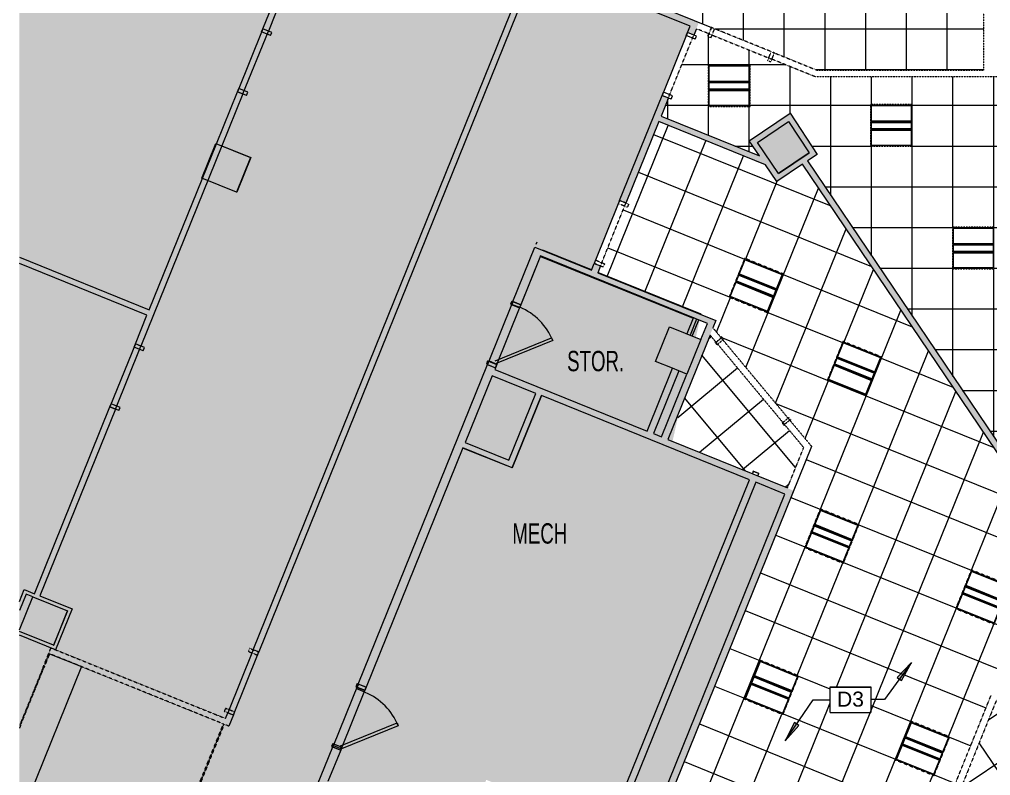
# Model space of a CAD drawing. Header units: inches. Extents: x 308 to 1690, y -476 to 1095.
# Drawn here: x 308 to 880, y 286 to 732 of the extents above; entities that cross this region are included whole.
import ezdxf

# ---------------------------------------------------------------- set-up
doc = ezdxf.new("R2010")
doc.units = ezdxf.units.IN
doc.header["$MEASUREMENT"] = 0
doc.linetypes.add('Demolished', pattern=[0.1875, 0.125, -0.0625])
for name, color, linetype, lineweight in [('8th floor - 800-805 background_dwg', 8, 'Continuous', 9), ('A-ANNO-KEYN', 231, 'Continuous', 9), ('A-Area-Sqft', 10, 'Continuous', 20), ('A-CLNG', 13, 'Continuous', 13), ('A-CLNG-PATT', 13, 'Demolished', 9), ('A-COLS', 52, 'Continuous', 13), ('A-DETL-GENF', 92, 'Continuous', 9), ('A-DOOR', 31, 'Continuous', 13), ('A-DOOR-FRAM', 31, 'Continuous', 20), ('A-WALL', 113, 'Continuous', 13), ('A-Wall-Bldg', 7, 'Continuous', 9), ('A-Wall-Exst', 7, 'Continuous', 9), ('A-WALL-PATT', 111, 'Continuous', 13), ('E-LITE-EQPM', 33, 'Continuous', 13), ('I-WALL', 2, 'Continuous', 13)]:
    doc.layers.add(name, color=color, linetype=linetype, lineweight=lineweight)
doc.styles.add('Arial', font='arial.ttf', dxfattribs={"height": 8.851796})
doc.styles.add('Arial Narrow', font='ARIALN.TTF', dxfattribs={"width": 0.8, "height": 12})

# ---------------------------------------------------------------- blocks, each defined once
blk = doc.blocks.new('Single Flush - OTJ_SOLIDFLUSH_ALUM-4827086-FIRST FLOOR RCP DEMO')
at = {"layer": 'A-DOOR-FRAM', "color": 8}
for p, q in [((-20, -4), (-20, 1.75)), ((-20, 1.75), (-18, 1.75)), ((-18, -4), (-18, 1.75)), ((18.000004, -4), (18.000004, 1.75)), ((18.000004, 1.75), (20.000004, 1.75)), ((20.000004, -4), (20.000004, 1.75)), ((-20, -4), (-18, -4)), ((18.000004, -4), (20.000004, -4))]:
    blk.add_line(p, q, dxfattribs=at)
blk = doc.blocks.new('Single Flush - OTJ_SOLIDFLUSH_ALUM-V1-FIRST FLOOR RCP DEMO')
at = {"layer": 'A-DOOR-FRAM', "color": 10, "linetype": 'Demolished'}
for p, q in [((-20, -4), (-20, 1.75)), ((-20, 1.75), (-18, 1.75)), ((-18, -4), (-18, 1.75)), ((18.000004, -4), (18.000004, 1.75)), ((18.000004, 1.75), (20.000004, 1.75)), ((20.000004, -4), (20.000004, 1.75)), ((-20, -4), (-18, -4)), ((18.000004, -4), (20.000004, -4))]:
    blk.add_line(p, q, dxfattribs=at)
blk = doc.blocks.new('Single Flush - OTJ_SOLIDFLUSH_ALUM-5004367-FIRST FLOOR RCP DEMO')
at = {"layer": 'A-DOOR-FRAM', "color": 8}
for p, q in [((-20, -3.25), (-20, 2.5)), ((-20, 2.5), (-18, 2.5)), ((-18, -3.25), (-18, 2.5)), ((18.000004, -3.25), (18.000004, 2.5)), ((18.000004, 2.5), (20.000004, 2.5)), ((20.000004, -3.25), (20.000004, 2.5)), ((-20, -3.25), (-18, -3.25)), ((18.000004, -3.25), (20.000004, -3.25))]:
    blk.add_line(p, q, dxfattribs=at)
blk = doc.blocks.new('Single Flush - OTJ_SOLIDFLUSH_ALUM-5004421-FIRST FLOOR RCP DEMO')
at = {"layer": 'A-DOOR-FRAM', "color": 10, "linetype": 'Demolished'}
for p, q in [((-20, 3.75), (-20, -2)), ((-20, 3.75), (-18, 3.75)), ((-18, 3.75), (-18, -2)), ((18.000004, 3.75), (18.000004, -2)), ((18.000004, 3.75), (20.000004, 3.75)), ((20.000004, 3.75), (20.000004, -2)), ((-20, -2), (-18, -2)), ((18.000004, -2), (20.000004, -2))]:
    blk.add_line(p, q, dxfattribs=at)
blk = doc.blocks.new('Single Flush - OTJ_SOLIDFLUSH_ALUM-5004453-FIRST FLOOR RCP DEMO')
at = {"layer": 'A-DOOR-FRAM', "color": 8}
for p, q in [((-20, -3.75), (-20, 2)), ((-20, 2), (-18, 2)), ((-18, -3.75), (-18, 2)), ((18.000004, -3.75), (18.000004, 2)), ((18.000004, 2), (20.000004, 2)), ((20.000004, -3.75), (20.000004, 2)), ((-20, -3.75), (-18, -3.75)), ((18.000004, -3.75), (20.000004, -3.75))]:
    blk.add_line(p, q, dxfattribs=at)
blk = doc.blocks.new('Double Flush - Int-F-WDMF-60_ x 84_-5004905-FIRST FLOOR RCP DEMO')
at = {"layer": 'A-DOOR-FRAM', "color": 10, "linetype": 'Demolished'}
for p, q in [((-32, 2.5), (-30, 2.5)), ((-32, 2.5), (-32, 2)), ((-32, 2), (-31.5, 2)), ((-31.5, -2), (-31.5, 2)), ((-30, -2.5), (-30, 2.5)), ((30.000004, -2.5), (30.000004, 2.5)), ((30.000004, 2.5), (32.000004, 2.5)), ((31.500004, 2), (32.000004, 2)), ((31.500004, -2), (31.500004, 2)), ((32.000004, 2.5), (32.000004, 2)), ((-32, -2), (-31.5, -2)), ((-32, -2.5), (-32, -2)), ((-32, -2.5), (-30, -2.5)), ((30.000004, -2.5), (32.000004, -2.5)), ((31.500004, -2), (32.000004, -2)), ((32.000004, -2.5), (32.000004, -2))]:
    blk.add_line(p, q, dxfattribs=at)
blk = doc.blocks.new('L-Recessed-Axis-Plano - 2 X 2-4550865-FIRST FLOOR RCP DEMO')
at = {"layer": 'E-LITE-EQPM', "lineweight": 9}
for p, q in [((11.91, 11.87), (-11.91, 11.87)), ((-11.91, 11.87), (-11.91, -11.88)), ((-11.88, -11.56), (-11.88, 11.56)), ((-11.88, 11.56), (11.87, 11.56)), ((11.87, 11.56), (11.87, -11.56)), ((11.91, -11.88), (11.91, 11.87)), ((-11.88, 2.74), (11.87, 2.74)), ((11.87, 2.51), (-11.88, 2.51)), ((-11.88, 2.3), (11.87, 2.3)), ((-11.88, 2.2), (11.87, 2.2)), ((-11.88, 1.83), (11.87, 1.83)), ((-11.88, -1.83), (11.87, -1.83)), ((-11.88, -2.2), (11.87, -2.2)), ((-11.88, -2.3), (11.87, -2.3)), ((-11.88, -2.51), (11.87, -2.51)), ((-11.88, -2.74), (11.87, -2.74)), ((-11.91, -11.88), (11.91, -11.88)), ((11.87, -11.56), (-11.88, -11.56))]:
    blk.add_line(p, q, dxfattribs=at)
blk = doc.blocks.new('8th floor - 800-805 background_dwg-4807125-FIRST FLOOR RCP DEMO')
at = {"layer": 'A-Wall-Bldg'}
h = blk.add_hatch(color=256, dxfattribs=at)
h.paths.add_polyline_path([(435.69, 629.73), (443.93, 650.13), (443.71, 650.21), (435.48, 629.81)], flags=0)
h.paths.add_polyline_path([(423.61, 658.33), (423.61, 658.34), (423.61, 658.33)], flags=0)
h = blk.add_hatch(color=256, dxfattribs=at)
h.paths.add_polyline_path([(492.46, 36.76), (552.45, 185.07), (501.02, 58.71), (413.21, 94.2), (404.37, 72.35), (491.27, 37.24)], flags=0)
h.paths.add_polyline_path([(557.29, 116.44), (565.07, 135.69), (557.22, 116.5), (534.05, 125.89), (579.16, 237.43), (579.04, 237.47), (533.91, 125.89), (557.24, 116.46)], flags=0)
h.paths.add_polyline_path([(569.39, 135.69), (569.39, 135.69), (569.39, 135.69)], flags=0)
h.paths.add_polyline_path([(454.97, 197.42), (471.32, 237.53), (466.68, 239.41), (465.81, 237.25), (470.34, 235.42), (465.71, 223.96)], flags=0)
h.paths.add_polyline_path([(484.79, 270.87), (486.47, 275.02), (486.37, 275.06), (485.34, 272.5), (480.8, 274.34), (480.16, 272.74), (484.7, 270.91)], flags=0)
h.paths.add_polyline_path([(489.47, 282.44), (497.28, 301.76), (492.64, 303.63), (492.29, 302.77), (496.84, 300.93), (489.37, 282.47)], flags=0)
h.paths.add_polyline_path([(602.4, 561.85), (603.01, 563.39), (598.37, 565.24), (597.76, 563.73), (602.39, 561.86)], flags=0)
for points in [[(682.39, 530.02), (690.63, 550.42), (690.54, 550.42), (682.31, 530.06)], [(327.76, 362.74), (335.97, 383.04), (335.8, 383.11), (327.59, 362.81), (327.64, 362.79)]]:
    blk.add_hatch(color=256, dxfattribs=at).paths.add_polyline_path(points, flags=0)
h = blk.add_hatch(color=256, dxfattribs=at)
h.paths.add_polyline_path([(510.84, 335.34), (564.67, 468.61), (511.84, 338.01), (507.27, 339.86), (506.21, 337.21), (510.77, 335.37)], flags=0)
h.paths.add_polyline_path([(587.62, 525.28), (588.88, 528.46), (584.26, 530.32), (583.39, 528.17), (588.01, 526.31), (587.6, 525.29)], flags=0)
for p, q in [((423.53, 658.37), (423.61, 658.34)), ((612.06, 599.14), (612.62, 600.53)), ((614.66, 592.18), (602.48, 561.98)), ((706.56, 555.04), (702.72, 545.53)), ((584.26, 530.32), (588.9, 528.45)), ((682.39, 530.02), (682.31, 530.06)), ((506.59, 338.15), (511.23, 336.27)), ((492.64, 303.63), (497.28, 301.76)), ((497.18, 301.51), (494.65, 295.27)), ((496.44, 299.94), (496.53, 299.9))]:
    blk.add_line(p, q, dxfattribs=at)
at = {"layer": 'A-Wall-Bldg', "flags": 128}
for points in [[(426.85, 657.03), (443.93, 650.13), (435.69, 629.73), (435.47, 629.82)], [(598.39, 565.26), (597.73, 563.63), (602.36, 561.75), (597.72, 563.63)], [(682.31, 530.06), (690.55, 550.45), (690.63, 550.42)], [(587.78, 530.46), (621.14, 543.99), (621.8, 542.37), (588.44, 528.83)], [(507.27, 339.86), (506.2, 337.22), (510.84, 335.34)]]:
    blk.add_lwpolyline(points, dxfattribs=at)
blk.add_lwpolyline([(496.68, 303.4), (530.04, 316.94), (530.7, 315.32), (497.34, 301.78)], close=True, dxfattribs=at)
at = {"layer": 'A-Wall-Bldg'}
for centre in [(588.46, 528.85), (497.37, 301.8)]:
    blk.add_arc(centre, 35.97, 22.0719, 67.1138, dxfattribs=at)
at = {"layer": 'A-Wall-Exst'}
for p, q in [((614.65, 592.18), (614.54, 591.89)), ((709.28, 557.93), (648.4, 582.53)), ((709.2, 557.75), (709.28, 557.93)), ((704.05, 545), (707.89, 554.51)), ((597.92, 467.29), (615.11, 509.86)), ((568.92, 479.01), (594.65, 468.61))]:
    blk.add_line(p, q, dxfattribs=at)
at = {"layer": 'A-Wall-Exst', "flags": 128}
for points in [[(644.69, 584.03), (616.04, 595.6), (615.97, 595.42)], [(614.54, 591.89), (704.53, 555.53), (700.8, 546.31)], [(742.67, 462.64), (743.22, 463.99), (739.97, 465.3), (739.43, 463.95)]]:
    blk.add_lwpolyline(points, dxfattribs=at)
at = {"layer": 'A-WALL-PATT', "color": 7, "lineweight": 9}
for p, q in [((615.97, 595.42), (616.04, 595.6)), ((614.54, 591.89), (614.65, 592.18)), ((709.28, 557.93), (709.04, 557.81)), ((709.04, 557.81), (709.28, 557.93)), ((739.97, 465.3), (743.22, 463.99))]:
    blk.add_line(p, q, dxfattribs=at)
at = {"layer": 'A-WALL-PATT', "color": 7, "lineweight": 9, "flags": 128}
blk.add_lwpolyline([(704.89, 555.72), (704.53, 555.53)], close=True, dxfattribs=at)
at = {"layer": 'A-Area-Sqft', "color": 7, "char_height": 12, "attachment_point": 1, "line_spacing_factor": 0.968573, "style": 'Arial Narrow'}
for s, insert, width in [('STOR.', (630.28, 536.26), 39.6854), ('MECH', (597.98, 434.66), 38.221)]:
    blk.add_mtext(s, dxfattribs=dict(at, insert=insert, width=width))
blk = doc.blocks.new('Keynote Tag - Keynote Number - Boxed-135510-FIRST FLOOR RCP DEMO')
at = {"layer": 'A-ANNO-KEYN'}
for p, q in [((-0.125, -0.0792), (-0.125, 0.0781)), ((-0.125, 0.0781), (0.125, 0.0781)), ((0.125, 0.0781), (0.125, -0.0792)), ((-0.125, -0.0792), (0.125, -0.0792))]:
    blk.add_line(p, q, dxfattribs=at)

msp = doc.modelspace()

# ---------------------------------------------------------------- hatches: boundary and pattern name
at = {"layer": 'A-ANNO-KEYN'}
for points in [[(833.12, 352.57), (824.78, 343.79), (827.34, 341.93)], [(758.74, 306.41), (766.82, 315.43), (764.21, 317.21)]]:
    msp.add_hatch(color=256, dxfattribs=at).paths.add_polyline_path(points, flags=0)
at = {"layer": 'A-CLNG-PATT', "lineweight": 13}
h = msp.add_hatch(dxfattribs=at)
h.set_pattern_fill('FP_1', color=55, style=0, pattern_type=2)
h.set_pattern_definition([(90, (806.23, 798.035), (24, -1e-15), []), (0, (806.23, 798.035), (0, -24), [])])
h.paths.add_polyline_path([(787.34, 701.74), (875.89, 701.74), (875.89, 877.81), (729.9, 877.81), (675.42, 742.96), (777.44, 701.74)], flags=0)
h.paths.add_polyline_path([(854.64, 749.45), (830.01, 749.45), (830.01, 774.02), (854.64, 774.02)], flags=0)
h.paths.add_polyline_path([(782.64, 749.45), (758.01, 749.45), (758.01, 774.02), (782.64, 774.02), (782.64, 759.19)], flags=0)
h.paths.add_polyline_path([(854.45, 821.63), (829.82, 821.63), (829.82, 846.19), (854.45, 846.19), (854.45, 831.46)], flags=0)
h.paths.add_polyline_path([(782.64, 821.88), (758.01, 821.88), (758.01, 846.44), (782.64, 846.44), (782.64, 846.19)], flags=0)
h = msp.add_hatch(dxfattribs=at)
h.set_pattern_fill('FP_16', color=55, style=0, pattern_type=2)
h.set_pattern_definition([(0, (1169.608, 608.984), (0, -24), []), (270, (1169.608, 608.984), (-24, -1e-15), [])])
h.paths.add_polyline_path([(971.93, 351.76), (1125.16, 455.1), (1132.51, 444.08), (1138.42, 435.35), (1214.65, 486.71), (1214.32, 487.22), (1320.49, 558.02), (1269.11, 634.22), (1200.15, 589.22), (1197.97, 592.57), (1270.22, 639.72), (1270.73, 638.97), (1571.05, 638.97), (1571.05, 639.97), (1575.05, 639.97), (1575.05, 638.97), (1653.62, 638.97), (1653.62, 719.49), (1579.05, 719.49), (1579.05, 708.49), (1607.17, 708.49), (1607.17, 682.47), (1575.05, 682.47), (1575.05, 679.97), (1571.05, 679.97), (1571.04, 697.81), (1524.55, 697.81), (1524.55, 697.74), (1440.68, 697.74), (1440.68, 697.81), (1400.68, 697.81), (1400.68, 697.74), (1388.68, 697.74), (1388.68, 697.81), (1348.68, 697.81), (1348.68, 697.74), (1316.68, 697.74), (1316.68, 686.47), (1286.68, 686.47), (1286.67, 697.74), (1075.62, 697.74), (1075.62, 697.81), (1035.62, 697.81), (1035.62, 697.74), (1025.62, 697.74), (1025.62, 697.81), (985.62, 697.81), (985.62, 697.74), (776.66, 697.74), (706.41, 726.12), (685.6, 674.6), (743.63, 651.15), (737.63, 660.05), (761.69, 676.28), (777.64, 652.05), (771.89, 648.18), (869.18, 504.02), (971.92, 351.78)], flags=0)
h.paths.add_polyline_path([(952.83, 416.83), (952.83, 441.39), (977.45, 441.39), (977.45, 416.83), (971.86, 416.83)], flags=0)
h.paths.add_polyline_path([(1025.83, 416.83), (1001.2, 416.83), (1001.2, 441.39), (1025.83, 441.39), (1025.83, 428.76)], flags=0)
h.paths.add_polyline_path([(1122.01, 464.83), (1097.39, 464.83), (1097.39, 489.39), (1122.01, 489.39), (1122.01, 468.29)], flags=0)
h.paths.add_polyline_path([(905.42, 489.14), (905.42, 513.7), (930.05, 513.7), (930.05, 489.14), (912.38, 489.14)], flags=0)
h.paths.add_polyline_path([(898.11, 535.57), (882.74, 558.37), (905.54, 573.74), (920.91, 550.94), (898.17, 535.61)], flags=0)
h.paths.add_polyline_path([(1240.38, 560.58), (1240.38, 585.14), (1265, 585.14), (1265, 560.58), (1258, 560.58)], flags=0)
h.paths.add_polyline_path([(1000.98, 560.83), (1000.98, 585.39), (1025.61, 585.39), (1025.61, 560.83), (1001.2, 560.83)], flags=0)
h.paths.add_polyline_path([(1097.39, 560.83), (1097.39, 585.39), (1122.01, 585.39), (1122.01, 560.83)], flags=0)
h.paths.add_polyline_path([(859.28, 584.59), (857.33, 584.59), (857.33, 609.15), (881.95, 609.15), (881.95, 584.59)], flags=0)
h.paths.add_polyline_path([(1034.58, 615.31), (1019.21, 638.11), (1042.01, 653.48), (1057.38, 630.68), (1035.52, 615.95)], flags=0)
h.paths.add_polyline_path([(825.98, 656.83), (808.98, 656.83), (808.98, 681.39), (833.61, 681.39), (833.61, 656.83)], flags=0)
h.paths.add_polyline_path([(912.38, 656.83), (904.98, 656.83), (904.98, 681.39), (929.61, 681.39), (929.61, 656.83)], flags=0)
h.paths.add_polyline_path([(1022.86, 656.83), (1000.98, 656.83), (1000.98, 681.39), (1025.61, 681.39), (1025.61, 656.83)], flags=0)
h.paths.add_polyline_path([(1097.39, 656.83), (1097.39, 681.39), (1122.01, 681.39), (1122.01, 656.83)], flags=0)
h.paths.add_polyline_path([(1218.01, 656.83), (1193.39, 656.83), (1193.39, 681.39), (1218.01, 681.39)], flags=0)
h.paths.add_polyline_path([(1289.39, 656.83), (1289.39, 681.39), (1314.01, 681.39), (1314.01, 656.83), (1301.2, 656.83)], flags=0)
h.paths.add_polyline_path([(1506.01, 656.83), (1481.39, 656.83), (1481.39, 681.39), (1506.01, 681.39)], flags=0)
h.paths.add_polyline_path([(1410.01, 656.83), (1385.39, 656.83), (1385.39, 681.39), (1410.01, 681.39), (1410.01, 669.39)], flags=0)
h.paths.add_polyline_path([(713.42, 680.27), (713.42, 704.83), (738.05, 704.83), (738.05, 680.27), (724, 680.27)], flags=0)
h = msp.add_hatch(dxfattribs=at)
h.set_pattern_fill('FP_6', color=55, style=0, pattern_type=2)
h.set_pattern_definition([(68, (707.18, 135.603), (22.2524, -8.9906), []), (338, (707.18, 135.603), (-8.9906, -22.2524), [])])
h.paths.add_polyline_path([(754.92, -407.96), (754.92, -123.2), (703.97, -102.62), (880.1, 333.3), (949.38, 378.92), (768.99, 646.22), (753.85, 636.01), (747.13, 645.97), (684.29, 671.36), (648.32, 582.35), (717.95, 554.22), (716.18, 549.82), (774.3, 479.99), (616.9, 90.42), (613.19, 91.92), (618.3, 104.55), (589.78, 116.08), (568.42, 63.23), (596.94, 51.7), (598.21, 54.83), (601.92, 53.33), (600.65, 50.2), (683.02, 16.93), (609.96, -163.89), (562.37, -144.66), (532.59, -218.38), (498.74, -204.69), (464.09, -290.46), (741.22, -402.42)], flags=0)
h.paths.add_polyline_path([(682.83, -372.72), (660, -363.5), (669.2, -340.72), (692.03, -349.95), (683.04, -372.19)], flags=0)
h.paths.add_polyline_path([(595.21, -337.29), (572.38, -328.07), (581.58, -305.29), (604.41, -314.52), (595.42, -336.76)], flags=0)
h.paths.add_polyline_path([(718.79, -283.71), (695.96, -274.49), (705.16, -251.71), (727.99, -260.94), (719, -283.18)], flags=0)
h.paths.add_polyline_path([(631.17, -248.28), (608.34, -239.06), (617.54, -216.28), (640.37, -225.51), (631.39, -247.75)], flags=0)
h.paths.add_polyline_path([(666.74, -159.11), (643.91, -149.89), (653.11, -127.11), (675.94, -136.34), (666.95, -158.58)], flags=0)
h.paths.add_polyline_path([(702.63, -70.07), (679.8, -60.85), (689, -38.08), (711.83, -47.3), (702.85, -69.55)], flags=0)
h.paths.add_polyline_path([(739.06, 18.75), (716.23, 27.97), (725.43, 50.75), (748.26, 41.52), (739.27, 19.28)], flags=0)
h.paths.add_polyline_path([(650.05, 54.71), (627.22, 63.94), (636.42, 86.71), (659.25, 77.48), (650.26, 55.24)], flags=0)
h.paths.add_polyline_path([(775.02, 107.76), (752.19, 116.98), (761.39, 139.76), (784.22, 130.53), (775.23, 108.29)], flags=0)
h.paths.add_polyline_path([(686.01, 143.72), (663.18, 152.94), (672.38, 175.72), (695.21, 166.49), (686.22, 144.25)], flags=0)
h.paths.add_polyline_path([(810.59, 196.93), (787.76, 206.15), (796.96, 228.92), (819.79, 219.7), (810.8, 197.45)], flags=0)
h.paths.add_polyline_path([(721.58, 232.89), (698.75, 242.11), (707.95, 264.89), (730.78, 255.66), (721.79, 233.42)], flags=0)
h.paths.add_polyline_path([(846.48, 285.96), (823.65, 295.19), (832.85, 317.96), (855.68, 308.74), (846.69, 286.49)], flags=0)
h.paths.add_polyline_path([(757.47, 321.93), (734.64, 331.15), (743.84, 353.92), (766.67, 344.7), (757.68, 322.45)], flags=0)
h.paths.add_polyline_path([(882.05, 375.13), (859.22, 384.36), (868.42, 407.13), (891.25, 397.91), (882.24, 375.6)], flags=0)
h.paths.add_polyline_path([(793.04, 411.09), (770.21, 420.32), (779.41, 443.09), (802.24, 433.87), (793.25, 411.62)], flags=0)
h.paths.add_polyline_path([(806.44, 509.83), (783.61, 519.05), (792.81, 541.83), (815.64, 532.6), (806.65, 510.36)], flags=0)
h.paths.add_polyline_path([(748.55, 558.76), (725.72, 567.99), (734.92, 590.76), (757.76, 581.53), (748.77, 559.29)], flags=0)
at = {"layer": 'A-CLNG-PATT', "linetype": 'Continuous', "lineweight": 13}
h = msp.add_hatch(dxfattribs=at)
h.set_pattern_fill('FP_7', color=256, style=0, pattern_type=2)
h.set_pattern_definition([(309.77, (737.3, 500.598), (-18.446, -15.354), []), (219.77, (737.3, 500.598), (-15.354, 18.446), [])])
h.paths.add_polyline_path([(760.12, 455.59), (769.69, 479.27), (714.48, 545.61), (696.4, 500.88), (692.38, 482.96), (760.03, 455.62)], flags=0)
at = {"layer": 'A-CLNG-PATT', "lineweight": 13}
h = msp.add_hatch(dxfattribs=at)
h.set_pattern_fill('FP_12', color=55, style=0, pattern_type=2)
h.set_pattern_definition([(304.014, (942.053, 245.767), (-19.8936, -13.4255), []), (214.014, (942.053, 245.767), (-13.4255, 19.8936), [])])
h.paths.add_polyline_path([(955.97, 115.93), (1032.59, 167.61), (1005.76, 207.4), (1046.55, 234.94), (951.58, 375.58), (883.34, 330.64), (837.55, 217.31), (925.66, 181.71), (925.67, 166.36), (949.4, 126.87)], flags=0)
h.paths.add_polyline_path([(949.4, 191.59), (935.66, 211.95), (956.07, 225.72), (969.81, 205.36), (949.51, 191.66)], flags=0)
h.paths.add_polyline_path([(942.28, 244.7), (928.54, 265.06), (948.96, 278.83), (962.7, 258.47), (942.39, 244.77)], flags=0)
h.paths.add_polyline_path([(935.45, 298.73), (921.71, 319.09), (942.12, 332.87), (955.86, 312.51), (935.57, 298.81)], flags=0)
at = {"layer": 'A-COLS', "lineweight": 5}
h = msp.add_hatch(color=250, dxfattribs=at)
h.paths.add_polyline_path([(435.47, 629.81), (443.71, 650.21), (426.85, 657.01), (418.61, 636.63), (426.86, 633.29)], flags=0)
h.paths.add_polyline_path([(415.36, 637.94), (423.6, 658.34), (423.31, 658.46), (415.07, 638.06), (415.29, 637.97)], flags=0)
at = {"layer": 'A-DETL-GENF'}
h = msp.add_hatch(color=254, dxfattribs=at)
h.paths.add_polyline_path([(307.55, -475.96), (1690.03, -475.96), (1690.03, 370.72), (1687.46, 364.37), (1667.06, 372.61), (1675.3, 393.01), (1690.03, 387.06), (1690.03, 1073.57), (1594.71, 1073.57), (1594.7, 1021.49), (1579.71, 1021.5), (1579.71, 1050.49), (1474.72, 1050.49), (1474.72, 946.5), (1579.7, 946.5), (1579.7, 979.5), (1583.69, 979.45), (1583.71, 979.49), (1594.71, 979.44), (1602.63, 978.69), (1602.73, 962.72), (1603.01, 962.57), (1602.84, 946.49), (1598.83, 946.49), (1598.83, 942.49), (1516.66, 942.5), (1404.71, 942.52), (1404.71, 947.51), (1460.7, 947.51), (1460.7, 962.51), (1470.71, 962.51), (1470.71, 1073.57), (1171.71, 1073.57), (1171.71, 973.55), (1276.05, 973.53), (1276.05, 947.53), (1317.55, 947.52), (1317.55, 942.53), (1166.7, 942.54), (1166.7, 942.86), (889.38, 942.86), (889.38, 946.36), (905.1, 946.36), (905.1, 1073.57), (776.6, 1073.57), (734.78, 970.08), (695.56, 970.08), (685.98, 946.36), (849.38, 946.36), (849.38, 942.86), (684.56, 942.86), (448.58, 358.79), (445.34, 360.1), (641.79, 846.33), (588.01, 868.05), (591.85, 877.56), (595.1, 876.25), (592.57, 869.99), (643.1, 849.57), (658.83, 888.51), (608.3, 908.93), (605.58, 902.21), (602.34, 903.52), (620.83, 949.27), (624.07, 947.96), (609.61, 912.17), (660.14, 891.76), (692.33, 971.42), (641.8, 991.84), (639.05, 985.05), (635.81, 986.36), (638.55, 993.15), (625.19, 998.55), (642.55, 1041.52), (645.79, 1040.21), (629.74, 1000.48), (696.34, 973.58), (708.71, 973.58), (708.71, 996.59), (741.72, 996.59), (772.04, 1071.64), (767.25, 1073.57), (595.14, 1073.57), (552.68, 968.48), (549.44, 969.79), (580.57, 1046.85), (514.43, 1073.57), (307.55, 1073.57), (307.55, 798.87), (456.13, 738.84), (503.02, 854.91), (506.27, 853.6), (454.22, 724.78), (450.98, 726.09), (454.82, 735.59), (307.55, 795.09), (307.55, 591.43), (384.03, 560.49), (415.36, 637.94), (415.07, 638.06), (423.31, 658.46), (423.62, 658.37), (435.99, 689), (439.24, 687.69), (426.85, 657.03), (443.93, 650.13), (435.69, 629.73), (418.61, 636.63), (379.12, 539.02), (375.88, 540.33), (382.72, 557.25), (307.55, 587.66), (307.55, 388.62), (310.36, 395.56), (316.34, 393.14), (360.88, 503.25), (364.12, 501.94), (319.58, 391.83), (338.57, 384.15), (328.86, 360.14), (307.55, 368.76), (307.55, -123.54), (496.86, -200.02), (496.81, -200.13), (530.65, -213.82), (559.13, -143.35), (487.43, -114.38), (477.2, -139.72), (343.66, -85.77), (343.76, -85.54), (343.45, -85.41), (393.18, 37.53), (383, 41.64), (447.68, 201.71), (450.8, 200.45), (465.71, 237.3), (465.81, 237.25), (466.68, 239.41), (471.32, 237.53), (450.92, 187.42), (413.21, 94.2), (501.02, 58.71), (559.28, 201.96), (574.44, 239.43), (486.47, 275.02), (484.79, 270.87), (480.16, 272.74), (480.8, 274.34), (480.71, 274.38), (492.2, 302.8), (492.31, 302.8), (492.64, 303.63), (497.28, 301.76), (489.47, 282.44), (577.44, 246.85), (582.63, 259.71), (574.39, 263.05), (582.64, 283.43), (603.03, 275.19), (594.78, 254.8), (592.89, 255.56), (587.69, 242.7), (641.05, 221.12), (737.8, 460.29), (615.11, 509.86), (597.9, 467.3), (568.92, 479.02), (510.84, 335.34), (506.21, 337.21), (507.27, 339.86), (507.2, 339.88), (584.26, 530.32), (588.89, 528.45), (587.62, 525.28), (677.39, 489.01), (692.35, 526), (682.31, 530.06), (690.55, 550.45), (706.13, 544.15), (708.41, 554.3), (614.65, 592.18), (602.39, 561.86), (597.76, 563.73), (611.33, 597.29), (644.61, 583.85), (646.21, 587.79), (646.32, 587.74), (661.3, 624.83), (661.19, 624.87), (686.22, 686.82), (686.33, 686.78), (701.32, 723.87), (701.2, 723.91), (702.66, 727.52), (669.45, 740.94), (726.65, 882.49), (1577.02, 882.49), (1577.02, 841.12), (1657.61, 841.12), (1657.62, 638.33), (1666.03, 634.97), (1657.61, 634.97), (1657.61, 633.49), (1274.43, 633.49), (1344.41, 529.77), (1394.53, 509.77), (1380.06, 473.95), (1399.93, 444.48), (1413.8, 424.57), (1327.76, 366.55), (1303.11, 403.11), (1011.25, 206.36), (1038.1, 166.53), (929.56, 93.35), (929.56, -450.17), (758.42, -450.17), (758.42, -454.42), (754.92, -454.42), (754.92, -411.73), (629.46, -361.05), (613.67, -400.15), (610.42, -398.84), (612.75, -393.07), (564.59, -373.61), (562.26, -379.38), (559.02, -378.07), (574.81, -338.97), (462.78, -293.71), (451.73, -321.05), (444.54, -318.15), (445.86, -314.91), (449.8, -316.5), (495.54, -203.27), (384.75, -158.5), (339, -271.73), (359.02, -279.82), (362.17, -272.03), (381.64, -279.89), (378.49, -287.69), (408.77, -299.92), (407.46, -303.17), (377.18, -290.94), (371.14, -305.89), (351.67, -298.02), (357.71, -283.07), (334.44, -273.67), (381.5, -157.19), (307.55, -127.31), (307.55, -450.17)], flags=0)
h.paths.add_polyline_path([(614.06, -389.82), (626.22, -359.74), (616.5, -355.81), (605.45, -383.16), (574.9, -370.82), (585.95, -343.47), (578.06, -340.28), (565.91, -370.37), (613.67, -389.66)], flags=0)
h.paths.add_polyline_path([(426.88, 27.69), (437.43, 53.6), (398.04, 69.51), (387.56, 43.57), (425.8, 28.12)], flags=0)
h.paths.add_polyline_path([(564.9, 64.65), (587.68, 120.97), (619.7, 108.03), (758.62, 451.88), (741.51, 458.79), (641.76, 212.2), (584.69, 235.29), (583.51, 232.39), (632.7, 212.51), (610.96, 158.73), (557.14, 180.51), (580.05, 237.16), (579.08, 237.56), (579.04, 237.47), (579.16, 237.43), (534.04, 125.87), (557.22, 116.5), (565.68, 137.19), (569.39, 135.69), (559.5, 111.23), (532.41, 122.18), (516.97, 84.02), (558.89, 67.08)], flags=0)
h.paths.add_polyline_path([(1071.76, 164.62), (1069.46, 164.62), (1067.21, 165.09), (1065.11, 166.03), (1063.25, 167.38), (1061.71, 169.09), (1060.56, 171.08), (1059.85, 173.27), (1059.61, 175.56), (1059.85, 177.84), (1060.56, 180.03), (1061.71, 182.02), (1063.25, 183.73), (1065.11, 185.08), (1067.21, 186.02), (1069.46, 186.5), (1071.76, 186.5), (1074.01, 186.02), (1076.11, 185.08), (1077.97, 183.73), (1079.51, 182.02), (1080.66, 180.03), (1081.37, 177.84), (1081.61, 175.56), (1081.37, 173.27), (1080.66, 171.08), (1079.51, 169.09), (1077.97, 167.38), (1076.11, 166.03), (1074.01, 165.09)], flags=0)
h.paths.add_polyline_path([(608.2, 165.24), (626.18, 209.75), (581.69, 227.73), (563.74, 183.23), (608.2, 165.24)], flags=0)
h.paths.add_polyline_path([(583.05, 244.58), (588.25, 257.43), (587.28, 257.83), (582.08, 244.97), (582.64, 244.74)], flags=0)
h.paths.add_polyline_path([(432.23, 318.3), (428.98, 319.61), (430.36, 323.01), (433.6, 321.7), (432.76, 319.61)], flags=0)
h.paths.add_polyline_path([(1312.54, 348.99), (1310.24, 348.99), (1307.99, 349.47), (1305.89, 350.4), (1304.03, 351.75), (1302.49, 353.46), (1301.34, 355.45), (1300.63, 357.64), (1300.39, 359.93), (1300.63, 362.21), (1301.34, 364.4), (1302.63, 366.55), (1304.17, 368.2), (1305.89, 369.45), (1307.99, 370.39), (1310.24, 370.87), (1312.54, 370.87), (1314.79, 370.39), (1316.89, 369.45), (1318.75, 368.1), (1320.29, 366.39), (1321.44, 364.4), (1322.15, 362.21), (1322.39, 359.93), (1322.15, 357.64), (1321.44, 355.45), (1320.29, 353.46), (1318.75, 351.75), (1316.89, 350.4), (1314.79, 349.47)], flags=0)
h.paths.add_polyline_path([(307.55, 371.93), (315.4, 391.36), (311.46, 392.96), (307.55, 383.28), (307.55, 372.65)], flags=0)
h.paths.add_polyline_path([(595.96, 471.86), (611.87, 511.17), (586.12, 521.57), (570.23, 482.27), (594.65, 472.39)], flags=0)
h.paths.add_polyline_path([(692.38, 482.96), (696.4, 500.88), (689.61, 484.07), (692.22, 483.02)], flags=0)
h.paths.add_polyline_path([(685.91, 485.57), (700.85, 522.56), (696.06, 524.5), (681.1, 487.51)], flags=0)
h.paths.add_polyline_path([(521.25, 890.68), (518.01, 891.99), (523.16, 904.76), (523.07, 904.8), (526.53, 913.37), (398.16, 965.24), (394.04, 955.04), (369.93, 964.78), (379.67, 988.89), (403.78, 979.15), (399.47, 968.48), (527.84, 916.62), (531.31, 925.2), (531.38, 925.2), (534.45, 932.7), (537.7, 931.39), (534.74, 924.06), (551.85, 917.14), (543.61, 896.75), (543.54, 896.75), (543.47, 896.56), (526.41, 903.45), (523.21, 895.53)], flags=0)
h.paths.add_polyline_path([(998.7, 946.36), (1166.7, 946.36), (1166.7, 1073.57), (908.6, 1073.57), (908.6, 946.36)], flags=0)
h.paths.add_polyline_path([(1308.7, 947.53), (1286.71, 947.53), (1286.71, 994.53), (1308.71, 994.53), (1308.7, 947.53)], flags=0)
h.paths.add_polyline_path([(1171.71, 947.53), (1271.05, 947.53), (1271.05, 969.07), (1171.71, 969.07), (1171.71, 947.53)], flags=0)
h.paths.add_polyline_path([(998.7, 972.56), (998.71, 994.57), (1020.98, 994.6), (1020.98, 972.6), (998.71, 972.56)], flags=0)
h.paths.add_polyline_path([(734.71, 979.24), (740.91, 994.59), (734.71, 994.59), (734.71, 991.84)], flags=0)
h.paths.add_polyline_path([(581.88, 1050.1), (591.37, 1073.57), (523.77, 1073.57), (552.68, 1061.9)], flags=0)
h.paths.add_polyline_path([(1579.71, 1054.5), (1579.71, 1073.57), (1474.72, 1073.57), (1474.72, 1054.51), (1579.16, 1054.5)], flags=0)
at = {"layer": 'A-WALL', "lineweight": 5}
for points in [[(754.79, 640.87), (772.81, 653.02), (760.71, 671.4), (742.49, 659.1), (753.85, 642.27)], [(700.85, 522.56), (709.09, 542.96), (690.63, 550.42), (682.39, 530.02), (692.35, 526), (692.39, 526.09), (696.1, 524.59), (696.1, 524.48), (700.85, 522.56)], [(327.59, 362.81), (335.8, 383.11), (315.4, 391.36), (307.55, 371.93), (307.55, 370.91), (327.34, 362.91)]]:
    msp.add_hatch(color=250, dxfattribs=at).paths.add_polyline_path(points, flags=0)
at = {"layer": 'A-WALL-PATT', "lineweight": 9}
h = msp.add_hatch(color=7, dxfattribs=at)
h.paths.add_polyline_path([(426.85, 657.03), (439.24, 687.69), (435.99, 689), (423.62, 658.34), (426.85, 657.03)], flags=0)
h.paths.add_polyline_path([(454.22, 724.78), (506.27, 853.6), (503.02, 854.91), (450.98, 726.09)], flags=0)
h.paths.add_polyline_path([(521.25, 890.68), (537.7, 931.39), (534.45, 932.7), (518.01, 891.99)], flags=0)
h.paths.add_polyline_path([(552.68, 968.48), (595.14, 1073.57), (591.37, 1073.57), (549.44, 969.79)], flags=0)
h = msp.add_hatch(color=7, dxfattribs=at)
h.paths.add_polyline_path([(432.23, 318.3), (433.6, 321.7), (430.36, 323.01), (428.98, 319.61)], flags=0)
h.paths.add_polyline_path([(448.58, 358.79), (695.56, 970.12), (692.33, 971.42), (445.34, 360.1)], flags=0)
for points in [[(706.43, 726.12), (707.92, 729.83), (675.42, 742.96), (673.92, 739.26), (706.41, 726.13)], [(774.74, 650.1), (777.64, 652.05), (761.69, 676.28), (758.79, 674.32), (773.83, 651.47)], [(747.13, 645.97), (743.63, 651.15), (685.6, 674.6), (684.29, 671.36), (746.51, 646.22)], [(739.59, 657.15), (760.71, 671.4), (758.79, 674.32), (737.63, 660.05), (739.57, 657.18)], [(753.85, 636.01), (756.75, 637.96), (742.49, 659.11), (739.59, 657.15), (752.66, 637.77)], [(756.75, 637.96), (774.74, 650.1), (772.81, 653.02), (754.79, 640.87)], [(1046.55, 234.94), (1049.45, 236.9), (771.89, 648.18), (768.99, 646.22), (1003.45, 298.81)], [(712.93, 552.47), (714.25, 555.71), (611.32, 597.26), (610.02, 594.05), (709.77, 553.75)], [(382.72, 557.25), (384.03, 560.49), (307.55, 591.43), (307.55, 587.66)], [(689.61, 484.07), (717.95, 554.22), (714.25, 555.71), (685.91, 485.57)], [(758.62, 451.88), (760.12, 455.59), (587.6, 525.29), (586.12, 521.57), (753.74, 453.85)], [(681.1, 487.51), (696.1, 524.59), (692.39, 526.09), (677.39, 489.01)], [(597.9, 467.3), (615.11, 509.86), (611.87, 511.17), (594.65, 468.61), (595.96, 468.08)], [(594.65, 468.61), (595.96, 471.86), (570.2, 482.28), (568.92, 479.02), (587.75, 471.41)], [(644.76, 219.62), (741.51, 458.79), (737.8, 460.29), (641.05, 221.12)], [(622.15, 103.4), (763.74, 453.85), (760.03, 455.35), (618.44, 104.9), (622, 103.46)], [(335.97, 383.04), (336.72, 384.9), (310.36, 395.56), (309.61, 393.71), (335.8, 383.11)], [(307.55, 383.28), (311.46, 392.96), (309.61, 393.71), (307.55, 388.62)], [(329.61, 361.99), (338.57, 384.15), (336.72, 384.9), (327.77, 362.73), (328.86, 362.29)], [(328.86, 360.14), (329.61, 361.99), (307.55, 370.89), (307.55, 368.76), (326.73, 361)]]:
    msp.add_hatch(color=7, dxfattribs=at).paths.add_polyline_path(points, flags=0)
h = msp.add_hatch(color=7, dxfattribs=at)
h.paths.add_polyline_path([(648.32, 582.35), (649.92, 586.29), (646.21, 587.79), (644.61, 583.85)], flags=0)
h.paths.add_polyline_path([(664.9, 623.38), (689.93, 685.33), (686.22, 686.82), (661.19, 624.87)], flags=0)
h.paths.add_polyline_path([(704.91, 722.41), (706.41, 726.13), (702.7, 727.62), (701.2, 723.91)], flags=0)
h = msp.add_hatch(color=7, dxfattribs=at)
h.paths.add_polyline_path([(319.58, 391.83), (364.12, 501.94), (360.88, 503.25), (316.34, 393.14)], flags=0)
h.paths.add_polyline_path([(379.12, 539.02), (426.85, 657.03), (423.61, 658.34), (375.88, 540.33)], flags=0)
h = msp.add_hatch(color=7, dxfattribs=at)
h.paths.add_polyline_path([(402.5, 67.71), (470.34, 235.42), (465.71, 237.3), (397.86, 69.58), (398.1, 69.65), (398.04, 69.51), (398.1, 69.49)], flags=0)
h.paths.add_polyline_path([(485.34, 272.5), (496.84, 300.93), (492.2, 302.8), (480.71, 274.38), (485.2, 272.56)], flags=0)
h.paths.add_polyline_path([(511.84, 338.01), (588.01, 526.31), (583.37, 528.18), (507.2, 339.88), (511.84, 338.01)], flags=0)
h.paths.add_polyline_path([(603.01, 563.39), (614.65, 592.18), (610.02, 594.05), (598.38, 565.26), (602.81, 563.47)], flags=0)

# ---------------------------------------------------------------- linework, layer by layer
at = {"layer": 'A-ANNO-KEYN'}
for p, q in [((833.12, 352.57), (817.22, 330.7)), ((833.12, 352.57), (824.78, 343.79)), ((827.34, 341.93), (833.12, 352.57)), ((824.78, 343.79), (827.34, 341.93)), ((758.74, 306.41), (775.33, 330.68)), ((817.22, 330.7), (809.27, 330.7)), ((764.21, 317.21), (758.74, 306.41)), ((758.74, 306.41), (766.82, 315.43)), ((766.82, 315.43), (764.21, 317.21))]:
    msp.add_line(p, q, dxfattribs=at)
at = {"layer": 'A-CLNG', "color": 7, "linetype": 'Demolished', "lineweight": 9}
for p, q in [((752.42, 711.85), (715.33, 726.84)), ((689.93, 685.33), (704.91, 722.41)), ((713.83, 723.13), (750.92, 708.15)), ((738.05, 704.83), (713.42, 704.83)), ((713.42, 704.83), (713.42, 680.27)), ((738.05, 680.27), (738.05, 704.83)), ((833.61, 681.39), (808.98, 681.39)), ((808.98, 681.39), (808.98, 656.83)), ((833.61, 656.83), (833.61, 681.39)), ((713.42, 680.27), (738.05, 680.27)), ((808.98, 656.83), (833.61, 656.83)), ((649.92, 586.29), (664.9, 623.38)), ((881.95, 609.15), (857.33, 609.15)), ((857.33, 609.15), (857.33, 584.59)), ((734.92, 590.76), (725.72, 567.99)), ((757.76, 581.53), (734.92, 590.76)), ((857.33, 584.59), (881.95, 584.59)), ((748.55, 558.76), (757.76, 581.53)), ((725.72, 567.99), (748.55, 558.76)), ((792.81, 541.83), (783.61, 519.05)), ((815.64, 532.6), (792.81, 541.83)), ((806.44, 509.83), (815.64, 532.6)), ((783.61, 519.05), (806.44, 509.83)), ((779.41, 443.09), (770.21, 420.32)), ((802.24, 433.87), (779.41, 443.09)), ((793.04, 411.09), (802.24, 433.87)), ((770.21, 420.32), (793.04, 411.09)), ((868.42, 407.13), (859.22, 384.36)), ((891.25, 397.91), (868.42, 407.13)), ((859.22, 384.36), (882.05, 375.13)), ((743.84, 353.92), (734.64, 331.15)), ((766.67, 344.7), (743.84, 353.92)), ((757.47, 321.93), (766.67, 344.7)), ((734.64, 331.15), (757.47, 321.93)), ((832.85, 317.96), (823.65, 295.19)), ((855.68, 308.74), (832.85, 317.96)), ((846.48, 285.96), (855.68, 308.74)), ((823.65, 295.19), (846.48, 285.96))]:
    msp.add_line(p, q, dxfattribs=at)
at = {"layer": 'A-CLNG'}
for p, q in [((326.62, 361.04), (326.6, 361)), ((325.28, 357.75), (344.13, 350.14)), ((344.13, 350.14), (307.55, 259.63))]:
    msp.add_line(p, q, dxfattribs=at)
at = {"layer": 'A-COLS', "color": 8, "lineweight": 20}
for p, q in [((415.07, 638.06), (423.31, 658.46)), ((423.31, 658.46), (443.71, 650.21)), ((443.71, 650.21), (435.47, 629.81)), ((435.47, 629.81), (415.07, 638.06))]:
    msp.add_line(p, q, dxfattribs=at)
at = {"layer": 'A-WALL', "lineweight": 9}
for p, q in [((742.49, 659.11), (760.71, 671.4)), ((760.71, 671.4), (772.81, 653.02)), ((754.79, 640.87), (742.49, 659.11)), ((709.09, 542.96), (700.85, 522.56)), ((692.39, 526.09), (692.35, 526)), ((696.1, 524.59), (692.39, 526.09)), ((696.06, 524.5), (696.1, 524.59)), ((315.4, 391.36), (335.8, 383.11)), ((327.59, 362.81), (307.55, 370.91))]:
    msp.add_line(p, q, dxfattribs=at)
at = {"layer": 'A-WALL', "color": 8, "lineweight": 20}
for p, q in [((772.81, 653.02), (754.79, 640.87)), ((682.39, 530.02), (690.63, 550.42)), ((690.63, 550.42), (709.09, 542.96)), ((692.35, 526), (682.39, 530.02)), ((700.85, 522.56), (696.06, 524.5)), ((307.55, 371.93), (315.4, 391.36)), ((335.8, 383.11), (327.59, 362.81))]:
    msp.add_line(p, q, dxfattribs=at)
at = {"layer": 'I-WALL', "color": 8, "lineweight": 20}
for p, q in [((684.56, 942.86), (448.58, 358.79)), ((506.27, 853.6), (454.22, 724.78)), ((445.34, 360.1), (641.79, 846.33)), ((702.7, 727.62), (673.92, 739.26)), ((675.42, 742.96), (715.33, 726.84)), ((450.98, 726.09), (454.82, 735.59)), ((701.2, 723.91), (702.7, 727.62)), ((454.22, 724.78), (450.98, 726.09)), ((704.91, 722.41), (701.2, 723.91)), ((706.41, 726.13), (704.91, 722.41)), ((423.61, 658.34), (435.99, 689)), ((439.24, 687.69), (426.85, 657.03)), ((435.99, 689), (439.24, 687.69)), ((661.19, 624.87), (686.22, 686.82)), ((686.22, 686.82), (689.93, 685.33)), ((689.93, 685.33), (685.6, 674.6)), ((737.63, 660.05), (761.69, 676.28)), ((761.69, 676.28), (777.64, 652.05)), ((684.29, 671.36), (664.9, 623.38)), ((747.13, 645.97), (684.29, 671.36)), ((685.6, 674.6), (743.63, 651.15)), ((384.03, 560.49), (423.61, 658.34)), ((423.61, 658.34), (423.61, 658.34)), ((743.63, 651.15), (737.63, 660.05)), ((426.86, 657.03), (379.12, 539.02)), ((426.85, 657.03), (426.86, 657.03)), ((754.79, 640.87), (772.81, 653.02)), ((777.64, 652.05), (771.89, 648.18)), ((771.89, 648.18), (971.93, 351.76)), ((753.85, 636.01), (747.13, 645.97)), ((768.99, 646.22), (753.85, 636.01)), ((949.38, 378.92), (768.99, 646.22)), ((664.9, 623.38), (661.19, 624.87)), ((598.37, 565.26), (611.33, 597.29)), ((611.33, 597.29), (644.61, 583.85)), ((307.55, 591.43), (384.03, 560.49)), ((614.65, 592.18), (603.01, 563.39)), ((712.93, 552.47), (614.65, 592.18)), ((382.72, 557.25), (307.55, 587.66)), ((644.61, 583.85), (646.21, 587.79)), ((646.21, 587.79), (649.92, 586.29)), ((649.92, 586.29), (648.32, 582.35)), ((648.32, 582.35), (717.95, 554.22)), ((603.01, 563.39), (598.37, 565.26)), ((375.88, 540.33), (382.72, 557.25)), ((709.09, 542.96), (712.93, 552.47)), ((717.95, 554.22), (716.18, 549.82)), ((714.48, 545.61), (689.61, 484.07)), ((379.12, 539.02), (375.88, 540.33)), ((507.2, 339.88), (583.37, 528.18)), ((583.37, 528.18), (588.01, 526.31)), ((586.1, 521.58), (570.2, 482.28)), ((611.87, 511.17), (586.1, 521.58)), ((588.01, 526.31), (587.6, 525.29)), ((587.6, 525.29), (677.39, 489.01)), ((677.39, 489.01), (692.35, 526)), ((696.06, 524.5), (681.1, 487.51)), ((685.91, 485.57), (700.85, 522.56)), ((595.96, 471.86), (611.87, 511.17)), ((615.11, 509.86), (597.9, 467.3)), ((737.8, 460.29), (615.11, 509.86)), ((316.34, 393.14), (360.88, 503.25)), ((364.12, 501.94), (319.58, 391.83)), ((360.88, 503.25), (364.12, 501.94)), ((681.1, 487.51), (685.91, 485.57)), ((570.2, 482.28), (595.96, 471.86)), ((689.61, 484.07), (760.12, 455.59)), ((568.89, 479.03), (511.84, 338.01)), ((597.9, 467.3), (568.89, 479.03)), ((774.3, 479.99), (616.9, 90.42)), ((641.05, 221.12), (737.8, 460.29)), ((741.51, 458.79), (644.76, 219.62)), ((758.62, 451.88), (741.51, 458.79)), ((619.7, 108.03), (758.62, 451.88)), ((307.55, 388.62), (310.36, 395.56)), ((310.36, 395.56), (316.34, 393.14)), ((311.46, 392.96), (307.55, 383.28)), ((315.4, 391.36), (311.46, 392.96)), ((319.58, 391.83), (338.57, 384.15)), ((338.57, 384.15), (328.86, 360.14)), ((327.76, 362.74), (335.97, 383.04)), ((335.97, 383.04), (335.8, 383.11)), ((328.86, 360.14), (307.55, 368.76)), ((327.59, 362.81), (327.76, 362.74)), ((448.58, 358.79), (445.34, 360.1)), ((511.84, 338.01), (507.2, 339.88)), ((428.98, 319.61), (430.36, 323.01)), ((430.36, 323.01), (433.6, 321.7)), ((433.6, 321.7), (430.92, 315.06)), ((480.71, 274.38), (492.2, 302.8)), ((496.84, 300.93), (489.37, 282.47)), ((492.2, 302.8), (496.84, 300.93))]:
    msp.add_line(p, q, dxfattribs=at)
at = {"layer": 'I-WALL', "color": 10, "linetype": 'Demolished', "lineweight": 20}
for p, q in [((875.89, 701.74), (875.89, 877.81)), ((715.33, 726.84), (713.83, 723.13)), ((713.83, 723.13), (706.41, 726.13)), ((750.92, 708.15), (752.42, 711.85)), ((752.42, 711.85), (777.44, 701.74)), ((776.66, 697.74), (750.92, 708.15)), ((777.44, 701.74), (875.89, 701.74)), ((985.62, 697.74), (776.66, 697.74)), ((716.18, 549.82), (721.11, 543.89)), ((718.04, 541.34), (714.48, 545.61)), ((721.11, 543.89), (718.04, 541.34)), ((758.34, 492.91), (761.41, 495.47)), ((769.69, 479.27), (758.34, 492.91)), ((761.41, 495.47), (774.3, 479.99)), ((760.12, 455.59), (769.69, 479.27)), ((321.56, 349.87), (326.13, 361.18)), ((326.13, 361.18), (428.98, 319.61)), ((325.28, 357.75), (322.02, 349.68)), ((427.72, 316.35), (325.28, 357.75)), ((322.02, 349.68), (321.56, 349.87)), ((850.42, 259.84), (880.1, 333.3)), ((883.34, 330.64), (854.12, 258.34)), ((307.55, 315.2), (308.07, 316.49)), ((308.53, 316.3), (307.55, 313.87)), ((308.07, 316.49), (308.53, 316.3)), ((391.55, 226.95), (427.72, 316.35)), ((428.18, 316.16), (392.21, 227.23)), ((430.92, 315.06), (428.18, 316.16))]:
    msp.add_line(p, q, dxfattribs=at)
at = {"layer": 'I-WALL', "lineweight": 9}
for p, q in [((450.98, 726.09), (435.99, 689)), ((439.24, 687.69), (454.22, 724.78)), ((701.2, 723.91), (686.22, 686.82)), ((661.19, 624.87), (646.21, 587.79)), ((598.37, 565.26), (583.37, 528.18)), ((588.01, 526.31), (603.01, 563.39)), ((375.88, 540.33), (360.88, 503.25)), ((364.12, 501.94), (379.12, 539.02)), ((445.34, 360.1), (430.36, 323.01)), ((433.6, 321.7), (448.58, 358.79)), ((507.2, 339.88), (492.2, 302.8)), ((496.84, 300.93), (511.84, 338.01))]:
    msp.add_line(p, q, dxfattribs=at)
at = {"layer": 'I-WALL', "color": 7, "linetype": 'Demolished', "lineweight": 9}
for p, q in [((761.41, 495.47), (721.11, 543.89)), ((718.04, 541.34), (758.34, 492.91)), ((321.56, 349.87), (308.07, 316.49)), ((308.53, 316.3), (322.02, 349.68))]:
    msp.add_line(p, q, dxfattribs=at)

# ---------------------------------------------------------------- block references
at = {"layer": '8th floor - 800-805 background_dwg', "color": 7}
msp.add_blockref('8th floor - 800-805 background_dwg-4807125-FIRST FLOOR RCP DEMO', (0, 0), dxfattribs=at)
at = {"layer": 'A-ANNO-KEYN', "xscale": 95.99999999999994, "yscale": 95.99999999999994, "zscale": 95.99999999999994}
msp.add_blockref('Keynote Tag - Keynote Number - Boxed-135510-FIRST FLOOR RCP DEMO', (797.27, 330.76), dxfattribs=at)
at = {"layer": 'A-DOOR', "color": 7, "linetype": 'Demolished', "lineweight": 9}
for name, p, rotation in [('Single Flush - OTJ_SOLIDFLUSH_ALUM-5004421-FIRST FLOOR RCP DEMO', (733.12, 717.49), 157.9999999999997), ('Single Flush - OTJ_SOLIDFLUSH_ALUM-5004421-FIRST FLOOR RCP DEMO', (655.55, 605.58), 247.9999999999997), ('Double Flush - Int-F-WDMF-60_ x 84_-5004905-FIRST FLOOR RCP DEMO', (739.72, 518.4), 309.772034446312), ('Single Flush - OTJ_SOLIDFLUSH_ALUM-V1-FIRST FLOOR RCP DEMO', (439.47, 340.9), 247.9999999999997)]:
    msp.add_blockref(name, p, dxfattribs=dict(at, rotation=rotation))
at = {"layer": 'A-DOOR'}
for name, p, rotation in [('Single Flush - OTJ_SOLIDFLUSH_ALUM-4827086-FIRST FLOOR RCP DEMO', (445.11, 706.89), 67.99999999999994), ('Single Flush - OTJ_SOLIDFLUSH_ALUM-5004453-FIRST FLOOR RCP DEMO', (695.57, 704.62), 67.99999999999972), ('Single Flush - OTJ_SOLIDFLUSH_ALUM-5004367-FIRST FLOOR RCP DEMO', (593.19, 545.79), 247.9757396743709), ('Single Flush - OTJ_SOLIDFLUSH_ALUM-4827086-FIRST FLOOR RCP DEMO', (370, 521.13), 67.9757396743707), ('Single Flush - OTJ_SOLIDFLUSH_ALUM-5004367-FIRST FLOOR RCP DEMO', (502.02, 320.41), 247.9757396743709)]:
    msp.add_blockref(name, p, dxfattribs=dict(at, rotation=rotation))
at = {"layer": 'E-LITE-EQPM', "lineweight": 9, "extrusion": (0, 0, -1)}
for p, rotation in [((-725.73, 692.55), 180), ((-821.3, 669.11), 180), ((-869.64, 596.87), 180), ((-741.74, 574.76), 202.0000000000002), ((-799.62, 525.83), 202.0000000000002), ((-786.22, 427.09), 202.0000000000002), ((-875.23, 391.13), 202.0000000000002), ((-750.66, 337.93), 202.0000000000002), ((-839.67, 301.96), 202.0000000000002)]:
    msp.add_blockref('L-Recessed-Axis-Plano - 2 X 2-4550865-FIRST FLOOR RCP DEMO', p, dxfattribs=dict(at, rotation=rotation))

# ---------------------------------------------------------------- next in the draw order: texts
at = {"layer": 'A-ANNO-KEYN', "insert": (797.24, 335.47), "char_height": 8.852, "width": 18.792, "attachment_point": 2, "line_spacing_factor": 0.938532, "style": 'Arial', "bg_fill": 3, "box_fill_scale": 1.25, "bg_fill_color": 0, "bg_fill_transparency": 0}
msp.add_mtext('D3', dxfattribs=at)

# ---------------------------------------------------------------- next in the draw order: linework, layer by layer
at = {"layer": 'A-ANNO-KEYN'}
msp.add_line((775.33, 330.68), (785.27, 330.68), dxfattribs=at)

# ---------------------------------------------------------------- next in the draw order: block references
at = {"layer": 'A-ANNO-KEYN', "xscale": 95.99999999999994, "yscale": 95.99999999999994, "zscale": 95.99999999999994}
msp.add_blockref('Keynote Tag - Keynote Number - Boxed-135510-FIRST FLOOR RCP DEMO', (797.27, 330.73), dxfattribs=at)

# ---------------------------------------------------------------- next in the draw order: texts
at = {"layer": 'A-ANNO-KEYN', "insert": (797.24, 335.44), "char_height": 8.852, "width": 18.792, "attachment_point": 2, "line_spacing_factor": 0.938532, "style": 'Arial', "bg_fill": 3, "box_fill_scale": 1.25, "bg_fill_color": 0, "bg_fill_transparency": 0}
msp.add_mtext('D3', dxfattribs=at)

doc.saveas('drawing.dxf')
